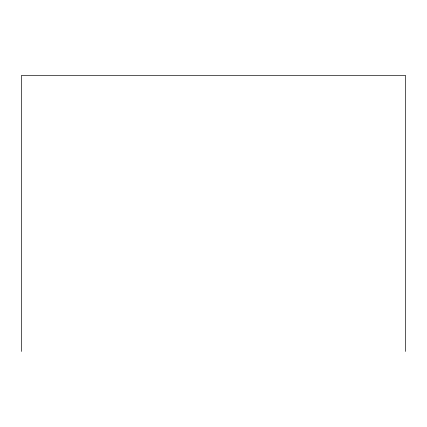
<?xml version="1.0" encoding="UTF-8"?>
<svg xmlns="http://www.w3.org/2000/svg" width="427" height="427" viewBox="0 0 427 427"><rect width="100%" height="100%" fill="white"/><g stroke="black" fill="none" stroke-linecap="round" stroke-linejoin="round"><path stroke-width="0.64" d="M405.65 351.448L405.65 75.552L21.35 75.552L21.35 351.448"/></g></svg>
